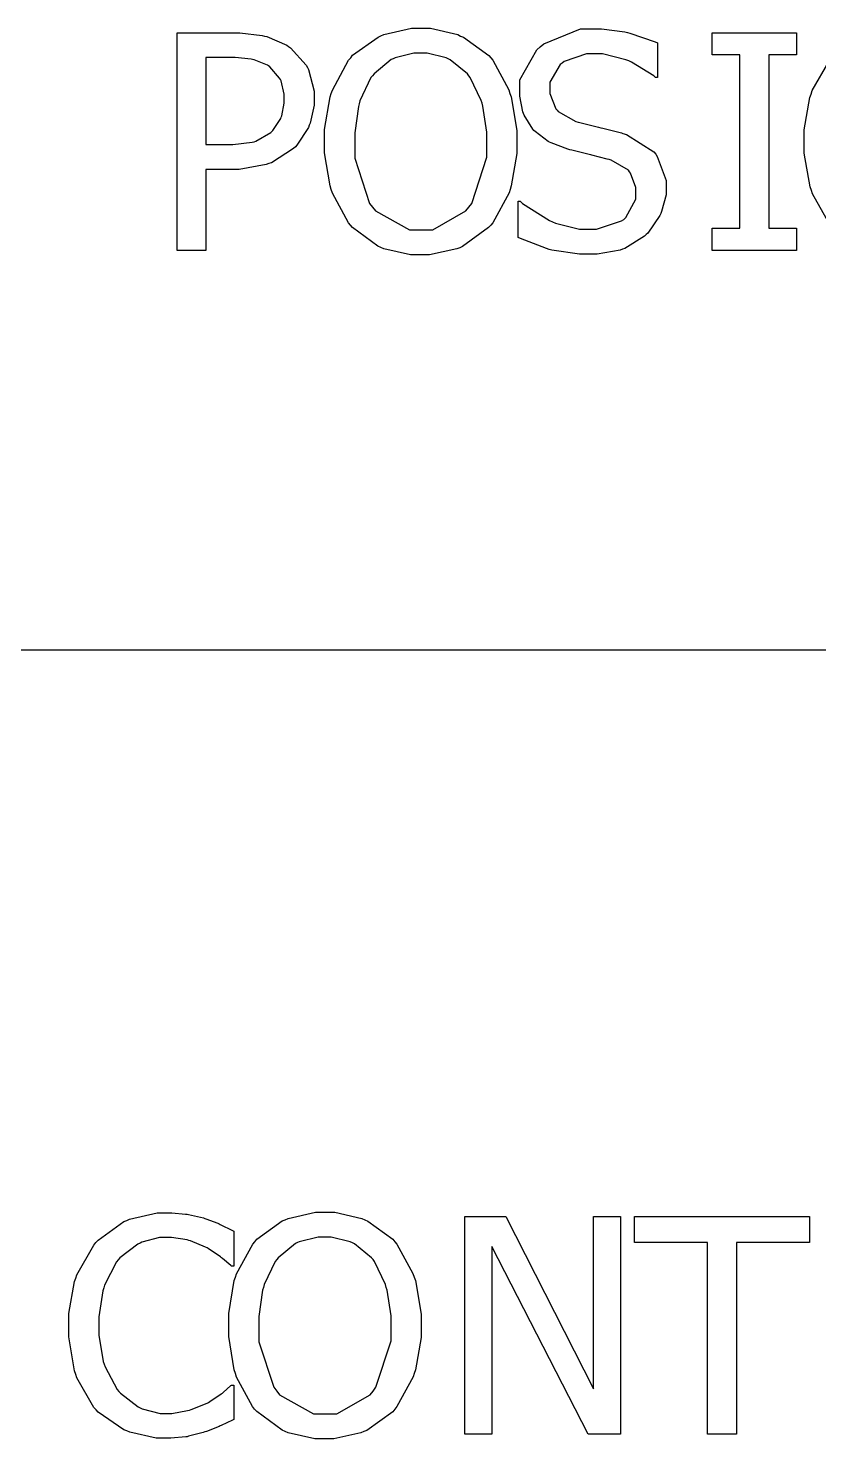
# Model space of a CAD drawing. Header units: millimetres. Extents: x 1974 to 2560, y 1429 to 1567.
# Drawn here: x 2488.165 to 2488.779, y 1518.671 to 1519.765 of the extents above; entities that cross this region are included whole.
import ezdxf

# ---------------------------------------------------------------- set-up
doc = ezdxf.new("R2010")
doc.units = ezdxf.units.MM
doc.layers.add('TEXTO', color=4, linetype='Continuous')

msp = doc.modelspace()

# ---------------------------------------------------------------- linework, layer by layer
at = {"layer": 'TEXTO', "color": 0}
for p, q in [((2488.2805, 1519.593), (2488.2805, 1519.7619)), ((2488.2805, 1519.7619), (2488.323, 1519.7619)), ((2488.323, 1519.7619), (2488.3293, 1519.7619)), ((2488.3293, 1519.7619), (2488.3467, 1519.7599)), ((2488.3467, 1519.7599), (2488.3485, 1519.7594)), ((2488.3485, 1519.7594), (2488.3502, 1519.7591)), ((2488.3502, 1519.7591), (2488.3657, 1519.7524)), ((2488.4169, 1519.7445), (2488.4366, 1519.7586)), ((2488.4366, 1519.7586), (2488.4389, 1519.7596)), ((2488.4389, 1519.7596), (2488.4411, 1519.7606)), ((2488.4411, 1519.7606), (2488.4625, 1519.7655)), ((2488.4625, 1519.7655), (2488.4696, 1519.7655)), ((2488.4696, 1519.7655), (2488.4775, 1519.7655)), ((2488.4775, 1519.7655), (2488.4985, 1519.7605)), ((2488.4985, 1519.7605), (2488.5008, 1519.7594)), ((2488.5008, 1519.7594), (2488.503, 1519.7585)), ((2488.503, 1519.7585), (2488.5226, 1519.7444)), ((2488.5653, 1519.7534), (2488.5938, 1519.765)), ((2488.5938, 1519.765), (2488.6035, 1519.765)), ((2488.6035, 1519.765), (2488.6102, 1519.765)), ((2488.6102, 1519.765), (2488.6282, 1519.7627)), ((2488.6282, 1519.7627), (2488.6303, 1519.7622)), ((2488.6303, 1519.7622), (2488.6323, 1519.7617)), ((2488.6323, 1519.7617), (2488.6518, 1519.755)), ((2488.6961, 1519.7447), (2488.6961, 1519.7619)), ((2488.6961, 1519.7619), (2488.7617, 1519.7619)), ((2488.7617, 1519.7619), (2488.7617, 1519.7447)), ((2488.3657, 1519.7524), (2488.367, 1519.7514)), ((2488.367, 1519.7514), (2488.3686, 1519.7503)), ((2488.3686, 1519.7503), (2488.3809, 1519.7367)), ((2488.4644, 1519.746), (2488.4499, 1519.7426)), ((2488.4699, 1519.746), (2488.4644, 1519.746)), ((2488.4747, 1519.746), (2488.4699, 1519.746)), ((2488.4895, 1519.7424), (2488.4747, 1519.746)), ((2488.5467, 1519.7253), (2488.5599, 1519.7488)), ((2488.5599, 1519.7488), (2488.5626, 1519.7511)), ((2488.5626, 1519.7511), (2488.5653, 1519.7534)), ((2488.5986, 1519.7455), (2488.5812, 1519.7396)), ((2488.605, 1519.7455), (2488.5986, 1519.7455)), ((2488.611, 1519.7455), (2488.605, 1519.7455)), ((2488.6292, 1519.741), (2488.611, 1519.7455)), ((2488.6518, 1519.755), (2488.6537, 1519.7541)), ((2488.6537, 1519.7541), (2488.6537, 1519.7272)), ((2488.3217, 1519.7427), (2488.303, 1519.7427)), ((2488.303, 1519.7427), (2488.303, 1519.6751)), ((2488.3257, 1519.7427), (2488.3217, 1519.7427)), ((2488.338, 1519.7415), (2488.3257, 1519.7427)), ((2488.3392, 1519.7412), (2488.338, 1519.7415)), ((2488.3404, 1519.741), (2488.3392, 1519.7412)), ((2488.3507, 1519.7367), (2488.3404, 1519.741)), ((2488.3516, 1519.7362), (2488.3507, 1519.7367)), ((2488.3526, 1519.7355), (2488.3516, 1519.7362)), ((2488.3602, 1519.7268), (2488.3526, 1519.7355)), ((2488.3809, 1519.7367), (2488.3818, 1519.735)), ((2488.3818, 1519.735), (2488.3826, 1519.7334)), ((2488.4012, 1519.7175), (2488.4137, 1519.7406)), ((2488.4137, 1519.7406), (2488.4154, 1519.7426)), ((2488.4154, 1519.7426), (2488.4169, 1519.7445)), ((2488.4469, 1519.7411), (2488.4335, 1519.7301)), ((2488.4485, 1519.7418), (2488.4469, 1519.7411)), ((2488.4499, 1519.7426), (2488.4485, 1519.7418)), ((2488.4911, 1519.7417), (2488.4895, 1519.7424)), ((2488.4927, 1519.741), (2488.4911, 1519.7417)), ((2488.506, 1519.7301), (2488.4927, 1519.741)), ((2488.5226, 1519.7444), (2488.5242, 1519.7426)), ((2488.5242, 1519.7426), (2488.5258, 1519.7407)), ((2488.5242, 1519.7426), (2488.5242, 1519.7426)), ((2488.5258, 1519.7407), (2488.5381, 1519.7177)), ((2488.5781, 1519.7372), (2488.57, 1519.7237)), ((2488.5797, 1519.7383), (2488.5781, 1519.7372)), ((2488.5812, 1519.7396), (2488.5797, 1519.7383)), ((2488.6314, 1519.7401), (2488.6292, 1519.741)), ((2488.6334, 1519.7392), (2488.6314, 1519.7401)), ((2488.6507, 1519.7285), (2488.6334, 1519.7392)), ((2488.7177, 1519.7447), (2488.6961, 1519.7447)), ((2488.7177, 1519.6102), (2488.7177, 1519.7447)), ((2488.7617, 1519.7447), (2488.7401, 1519.7447)), ((2488.7401, 1519.7447), (2488.7401, 1519.6102)), ((2488.7739, 1519.717), (2488.787, 1519.7398)), ((2488.3608, 1519.7256), (2488.3602, 1519.7268)), ((2488.3613, 1519.7245), (2488.3608, 1519.7256)), ((2488.3638, 1519.7142), (2488.3613, 1519.7245)), ((2488.3826, 1519.7334), (2488.3871, 1519.7165)), ((2488.4311, 1519.7271), (2488.4226, 1519.7091)), ((2488.4323, 1519.7286), (2488.4311, 1519.7271)), ((2488.4335, 1519.7301), (2488.4323, 1519.7286)), ((2488.5072, 1519.7286), (2488.506, 1519.7301)), ((2488.5083, 1519.7272), (2488.5072, 1519.7286)), ((2488.5168, 1519.7094), (2488.5083, 1519.7272)), ((2488.5467, 1519.7167), (2488.5467, 1519.7253)), ((2488.57, 1519.7237), (2488.57, 1519.7191)), ((2488.6521, 1519.7272), (2488.6507, 1519.7285)), ((2488.6537, 1519.7272), (2488.6521, 1519.7272)), ((2488.3638, 1519.7104), (2488.3638, 1519.7142)), ((2488.3871, 1519.7165), (2488.3871, 1519.7109)), ((2488.3951, 1519.6868), (2488.3995, 1519.7122)), ((2488.3995, 1519.7122), (2488.4003, 1519.7148)), ((2488.4003, 1519.7148), (2488.4012, 1519.7175)), ((2488.5381, 1519.7177), (2488.5391, 1519.7149)), ((2488.5391, 1519.7149), (2488.54, 1519.7122)), ((2488.54, 1519.7122), (2488.5445, 1519.6861)), ((2488.5467, 1519.7127), (2488.5467, 1519.7167)), ((2488.5491, 1519.7005), (2488.5467, 1519.7127)), ((2488.57, 1519.7191), (2488.57, 1519.7148)), ((2488.57, 1519.7148), (2488.5748, 1519.703)), ((2488.7721, 1519.7116), (2488.7731, 1519.7142)), ((2488.7731, 1519.7142), (2488.7739, 1519.717)), ((2488.3619, 1519.6975), (2488.3638, 1519.7072)), ((2488.3638, 1519.7072), (2488.3638, 1519.7104)), ((2488.3638, 1519.7104), (2488.3638, 1519.7104)), ((2488.3871, 1519.7058), (2488.3838, 1519.6918)), ((2488.3871, 1519.7109), (2488.3871, 1519.7058)), ((2488.3871, 1519.7109), (2488.3871, 1519.7109)), ((2488.4214, 1519.7047), (2488.4185, 1519.6843)), ((2488.4221, 1519.7069), (2488.4214, 1519.7047)), ((2488.4226, 1519.7091), (2488.4221, 1519.7069)), ((2488.5175, 1519.7072), (2488.5168, 1519.7094)), ((2488.5181, 1519.705), (2488.5175, 1519.7072)), ((2488.5211, 1519.6849), (2488.5181, 1519.705)), ((2488.5748, 1519.703), (2488.5757, 1519.7019)), ((2488.5757, 1519.7019), (2488.5766, 1519.7008)), ((2488.7676, 1519.6866), (2488.7721, 1519.7116)), ((2488.355, 1519.6861), (2488.3611, 1519.6954)), ((2488.3611, 1519.6954), (2488.3615, 1519.6964)), ((2488.3615, 1519.6964), (2488.3619, 1519.6975)), ((2488.3838, 1519.6918), (2488.3832, 1519.6902)), ((2488.5496, 1519.6992), (2488.5491, 1519.7005)), ((2488.55, 1519.698), (2488.5496, 1519.6992)), ((2488.5568, 1519.687), (2488.55, 1519.698)), ((2488.5766, 1519.7008), (2488.5902, 1519.6931)), ((2488.5902, 1519.6931), (2488.5921, 1519.6926)), ((2488.5921, 1519.6926), (2488.5933, 1519.6923)), ((2488.5933, 1519.6923), (2488.6078, 1519.6887)), ((2488.3416, 1519.6778), (2488.3533, 1519.6844)), ((2488.3533, 1519.6844), (2488.3542, 1519.6852)), ((2488.3542, 1519.6852), (2488.355, 1519.6861)), ((2488.3826, 1519.6885), (2488.3736, 1519.6746)), ((2488.3832, 1519.6902), (2488.3826, 1519.6885)), ((2488.3951, 1519.6773), (2488.3951, 1519.6868)), ((2488.4185, 1519.6843), (2488.4185, 1519.6773)), ((2488.5211, 1519.6773), (2488.5211, 1519.6849)), ((2488.5445, 1519.6861), (2488.5445, 1519.6773)), ((2488.5576, 1519.6861), (2488.5568, 1519.687)), ((2488.5586, 1519.6852), (2488.5576, 1519.6861)), ((2488.5687, 1519.6775), (2488.5586, 1519.6852)), ((2488.6078, 1519.6887), (2488.6096, 1519.6882)), ((2488.6096, 1519.6882), (2488.6112, 1519.6878)), ((2488.6112, 1519.6878), (2488.6256, 1519.6842)), ((2488.6256, 1519.6842), (2488.6267, 1519.6837)), ((2488.6267, 1519.6837), (2488.6297, 1519.6829)), ((2488.6297, 1519.6829), (2488.6509, 1519.6695)), ((2488.7676, 1519.6773), (2488.7676, 1519.6866)), ((2488.303, 1519.6751), (2488.3184, 1519.6751)), ((2488.3184, 1519.6751), (2488.3238, 1519.6751)), ((2488.3238, 1519.6751), (2488.3388, 1519.6771)), ((2488.3388, 1519.6771), (2488.3403, 1519.6773)), ((2488.3403, 1519.6773), (2488.3416, 1519.6778)), ((2488.3709, 1519.672), (2488.3538, 1519.6611)), ((2488.3724, 1519.6734), (2488.3709, 1519.672)), ((2488.3736, 1519.6746), (2488.3724, 1519.6734)), ((2488.3951, 1519.6688), (2488.3951, 1519.6773)), ((2488.3995, 1519.643), (2488.3951, 1519.6688)), ((2488.4185, 1519.6773), (2488.4185, 1519.6647)), ((2488.5211, 1519.6654), (2488.5211, 1519.6773)), ((2488.5211, 1519.6773), (2488.5211, 1519.6773)), ((2488.5445, 1519.6773), (2488.5445, 1519.6682)), ((2488.5699, 1519.677), (2488.5687, 1519.6775)), ((2488.5711, 1519.6764), (2488.5699, 1519.677)), ((2488.5841, 1519.6716), (2488.5711, 1519.6764)), ((2488.5856, 1519.6711), (2488.5841, 1519.6716)), ((2488.5871, 1519.6708), (2488.5856, 1519.6711)), ((2488.6007, 1519.6675), (2488.5871, 1519.6708)), ((2488.6509, 1519.6695), (2488.6523, 1519.6677)), ((2488.7676, 1519.6685), (2488.7676, 1519.6773)), ((2488.7722, 1519.6423), (2488.7676, 1519.6685)), ((2488.3498, 1519.6597), (2488.3289, 1519.6559)), ((2488.3519, 1519.6604), (2488.3498, 1519.6597)), ((2488.3538, 1519.6611), (2488.3519, 1519.6604)), ((2488.4185, 1519.6647), (2488.4301, 1519.6295)), ((2488.5094, 1519.6295), (2488.5211, 1519.6654)), ((2488.5445, 1519.6682), (2488.5401, 1519.6431)), ((2488.6018, 1519.6672), (2488.6007, 1519.6675)), ((2488.6028, 1519.667), (2488.6018, 1519.6672)), ((2488.6147, 1519.6639), (2488.6028, 1519.667)), ((2488.6161, 1519.6635), (2488.6147, 1519.6639)), ((2488.6178, 1519.663), (2488.6161, 1519.6635)), ((2488.6311, 1519.6552), (2488.6178, 1519.663)), ((2488.6523, 1519.6677), (2488.6535, 1519.6659)), ((2488.6535, 1519.6659), (2488.6603, 1519.6473)), ((2488.322, 1519.6559), (2488.303, 1519.6559)), ((2488.303, 1519.6559), (2488.303, 1519.593)), ((2488.3289, 1519.6559), (2488.322, 1519.6559)), ((2488.632, 1519.6541), (2488.6311, 1519.6552)), ((2488.6328, 1519.653), (2488.632, 1519.6541)), ((2488.6369, 1519.6418), (2488.6328, 1519.653)), ((2488.6603, 1519.6473), (2488.6603, 1519.6411)), ((2488.4003, 1519.6402), (2488.3995, 1519.643)), ((2488.4012, 1519.6375), (2488.4003, 1519.6402)), ((2488.4136, 1519.6145), (2488.4012, 1519.6375)), ((2488.5384, 1519.6376), (2488.5258, 1519.6145)), ((2488.5392, 1519.6403), (2488.5384, 1519.6376)), ((2488.5401, 1519.6431), (2488.5392, 1519.6403)), ((2488.6369, 1519.6376), (2488.6369, 1519.6418)), ((2488.6369, 1519.6328), (2488.6369, 1519.6376)), ((2488.6603, 1519.6362), (2488.6569, 1519.6233)), ((2488.6603, 1519.6411), (2488.6603, 1519.6362)), ((2488.7732, 1519.6395), (2488.7722, 1519.6423)), ((2488.7741, 1519.6368), (2488.7732, 1519.6395)), ((2488.7871, 1519.6139), (2488.7741, 1519.6368)), ((2488.4301, 1519.6295), (2488.4324, 1519.6265)), ((2488.4324, 1519.6265), (2488.4347, 1519.6236)), ((2488.5049, 1519.6236), (2488.5072, 1519.6265)), ((2488.5072, 1519.6265), (2488.5094, 1519.6295)), ((2488.5454, 1519.6031), (2488.5454, 1519.6312)), ((2488.5454, 1519.6312), (2488.547, 1519.6312)), ((2488.547, 1519.6312), (2488.5488, 1519.6295)), ((2488.5488, 1519.6295), (2488.5698, 1519.6161)), ((2488.629, 1519.6185), (2488.6369, 1519.6328)), ((2488.4152, 1519.6126), (2488.4136, 1519.6145)), ((2488.4347, 1519.6236), (2488.4611, 1519.6089)), ((2488.4792, 1519.6089), (2488.5049, 1519.6236)), ((2488.5258, 1519.6145), (2488.5242, 1519.6126)), ((2488.5698, 1519.6161), (2488.5722, 1519.6151)), ((2488.5722, 1519.6151), (2488.5745, 1519.6142)), ((2488.5745, 1519.6142), (2488.5931, 1519.6094)), ((2488.6063, 1519.6094), (2488.6258, 1519.6159)), ((2488.6258, 1519.6159), (2488.6274, 1519.6171)), ((2488.6274, 1519.6171), (2488.629, 1519.6185)), ((2488.6556, 1519.62), (2488.6461, 1519.6064)), ((2488.6563, 1519.6216), (2488.6556, 1519.62)), ((2488.6569, 1519.6233), (2488.6563, 1519.6216)), ((2488.4169, 1519.6107), (2488.4152, 1519.6126)), ((2488.4365, 1519.5963), (2488.4169, 1519.6107)), ((2488.4611, 1519.6089), (2488.4699, 1519.6089)), ((2488.4699, 1519.6089), (2488.4792, 1519.6089)), ((2488.5224, 1519.6107), (2488.5022, 1519.5961)), ((2488.5242, 1519.6126), (2488.5224, 1519.6107)), ((2488.5473, 1519.6023), (2488.5454, 1519.6031)), ((2488.5931, 1519.6094), (2488.5993, 1519.6094)), ((2488.5993, 1519.6094), (2488.6063, 1519.6094)), ((2488.6436, 1519.6041), (2488.6282, 1519.5946)), ((2488.6449, 1519.6053), (2488.6436, 1519.6041)), ((2488.6461, 1519.6064), (2488.6449, 1519.6053)), ((2488.6961, 1519.593), (2488.6961, 1519.6102)), ((2488.6961, 1519.6102), (2488.7177, 1519.6102)), ((2488.7401, 1519.6102), (2488.7617, 1519.6102)), ((2488.7617, 1519.6102), (2488.7617, 1519.593)), ((2488.7617, 1519.6102), (2488.7617, 1519.6102)), ((2488.303, 1519.593), (2488.2805, 1519.593)), ((2488.4388, 1519.5953), (2488.4365, 1519.5963)), ((2488.4411, 1519.5943), (2488.4388, 1519.5953)), ((2488.4619, 1519.5895), (2488.4411, 1519.5943)), ((2488.4977, 1519.5943), (2488.4767, 1519.5895)), ((2488.5001, 1519.5951), (2488.4977, 1519.5943)), ((2488.5022, 1519.5961), (2488.5001, 1519.5951)), ((2488.5674, 1519.5945), (2488.5473, 1519.6023)), ((2488.5696, 1519.5938), (2488.5674, 1519.5945)), ((2488.5717, 1519.5932), (2488.5696, 1519.5938)), ((2488.593, 1519.59), (2488.5717, 1519.5932)), ((2488.6248, 1519.5933), (2488.6067, 1519.59)), ((2488.6266, 1519.594), (2488.6248, 1519.5933)), ((2488.6282, 1519.5946), (2488.6266, 1519.594)), ((2488.7617, 1519.593), (2488.6961, 1519.593)), ((2488.4696, 1519.5895), (2488.4619, 1519.5895)), ((2488.4767, 1519.5895), (2488.4696, 1519.5895)), ((2488.6009, 1519.59), (2488.593, 1519.59)), ((2488.6067, 1519.59), (2488.6009, 1519.59)), ((2488.6009, 1519.59), (2488.6009, 1519.59)), ((2507.7976, 1519.2826), (2478.9131, 1519.2826)), ((2488.2192, 1518.8247), (2488.2391, 1518.8391)), ((2488.2391, 1518.8391), (2488.2414, 1518.8401)), ((2488.2414, 1518.8401), (2488.2437, 1518.8411)), ((2488.2437, 1518.8411), (2488.2651, 1518.846)), ((2488.2651, 1518.846), (2488.2725, 1518.846)), ((2488.2725, 1518.846), (2488.2764, 1518.846)), ((2488.2764, 1518.846), (2488.2871, 1518.845)), ((2488.2871, 1518.845), (2488.2884, 1518.8448)), ((2488.2884, 1518.8448), (2488.2895, 1518.8446)), ((2488.2895, 1518.8446), (2488.301, 1518.842)), ((2488.301, 1518.842), (2488.3022, 1518.8416)), ((2488.3022, 1518.8416), (2488.303, 1518.8413)), ((2488.303, 1518.8413), (2488.3123, 1518.8378)), ((2488.3123, 1518.8378), (2488.3133, 1518.8373)), ((2488.3133, 1518.8373), (2488.3141, 1518.837)), ((2488.3141, 1518.837), (2488.3236, 1518.8323)), ((2488.3425, 1518.8255), (2488.3622, 1518.8397)), ((2488.3622, 1518.8397), (2488.3645, 1518.8406)), ((2488.3645, 1518.8406), (2488.3667, 1518.8416)), ((2488.3667, 1518.8416), (2488.3881, 1518.8464)), ((2488.3881, 1518.8464), (2488.3953, 1518.8464)), ((2488.3953, 1518.8464), (2488.403, 1518.8464)), ((2488.403, 1518.8464), (2488.4241, 1518.8415)), ((2488.4241, 1518.8415), (2488.4264, 1518.8404)), ((2488.4264, 1518.8404), (2488.4286, 1518.8395)), ((2488.4286, 1518.8395), (2488.448, 1518.8254)), ((2488.5041, 1518.6741), (2488.5041, 1518.843)), ((2488.5041, 1518.843), (2488.536, 1518.843)), ((2488.536, 1518.843), (2488.604, 1518.7092)), ((2488.604, 1518.7092), (2488.604, 1518.843)), ((2488.604, 1518.843), (2488.6249, 1518.843)), ((2488.6249, 1518.843), (2488.6249, 1518.6741)), ((2488.6249, 1518.843), (2488.6249, 1518.843)), ((2488.6359, 1518.823), (2488.6359, 1518.843)), ((2488.6359, 1518.843), (2488.7718, 1518.843)), ((2488.7718, 1518.843), (2488.7718, 1518.823)), ((2488.267, 1518.8268), (2488.2533, 1518.8232)), ((2488.2722, 1518.8268), (2488.267, 1518.8268)), ((2488.2763, 1518.8268), (2488.2722, 1518.8268)), ((2488.2884, 1518.8249), (2488.2763, 1518.8268)), ((2488.3236, 1518.8323), (2488.3246, 1518.8317)), ((2488.3246, 1518.8317), (2488.3246, 1518.8046)), ((2488.341, 1518.8235), (2488.3425, 1518.8255)), ((2488.39, 1518.827), (2488.3755, 1518.8235)), ((2488.3954, 1518.827), (2488.39, 1518.827)), ((2488.4002, 1518.827), (2488.3954, 1518.827)), ((2488.415, 1518.8235), (2488.4002, 1518.827)), ((2488.448, 1518.8254), (2488.4497, 1518.8235)), ((2488.2027, 1518.7979), (2488.2158, 1518.8208)), ((2488.2158, 1518.8208), (2488.2175, 1518.8228)), ((2488.2175, 1518.8228), (2488.2192, 1518.8247)), ((2488.2501, 1518.8217), (2488.236, 1518.8109)), ((2488.2518, 1518.8224), (2488.2501, 1518.8217)), ((2488.2533, 1518.8232), (2488.2518, 1518.8224)), ((2488.2897, 1518.8245), (2488.2884, 1518.8249)), ((2488.291, 1518.8242), (2488.2897, 1518.8245)), ((2488.3027, 1518.8194), (2488.291, 1518.8242)), ((2488.3038, 1518.8188), (2488.3027, 1518.8194)), ((2488.3048, 1518.8182), (2488.3038, 1518.8188)), ((2488.3143, 1518.8118), (2488.3048, 1518.8182)), ((2488.3268, 1518.7986), (2488.3393, 1518.8216)), ((2488.3393, 1518.8216), (2488.341, 1518.8235)), ((2488.3725, 1518.8221), (2488.359, 1518.8111)), ((2488.374, 1518.8228), (2488.3725, 1518.8221)), ((2488.3755, 1518.8235), (2488.374, 1518.8228)), ((2488.4167, 1518.8227), (2488.415, 1518.8235)), ((2488.4183, 1518.822), (2488.4167, 1518.8227)), ((2488.4316, 1518.8111), (2488.4183, 1518.822)), ((2488.4497, 1518.8235), (2488.4513, 1518.8217)), ((2488.4497, 1518.8235), (2488.4497, 1518.8235)), ((2488.4513, 1518.8217), (2488.4637, 1518.7988)), ((2488.5997, 1518.6741), (2488.5251, 1518.8197)), ((2488.5251, 1518.8197), (2488.5251, 1518.6741)), ((2488.6926, 1518.823), (2488.6359, 1518.823)), ((2488.6926, 1518.6741), (2488.6926, 1518.823)), ((2488.7718, 1518.823), (2488.7151, 1518.823)), ((2488.7151, 1518.823), (2488.7151, 1518.6741)), ((2488.2335, 1518.808), (2488.2243, 1518.7899)), ((2488.2348, 1518.8094), (2488.2335, 1518.808)), ((2488.236, 1518.8109), (2488.2348, 1518.8094)), ((2488.3151, 1518.8111), (2488.3143, 1518.8118)), ((2488.3159, 1518.8106), (2488.3151, 1518.8111)), ((2488.3222, 1518.8051), (2488.3159, 1518.8106)), ((2488.3228, 1518.8046), (2488.3222, 1518.8051)), ((2488.3246, 1518.8046), (2488.3228, 1518.8046)), ((2488.3567, 1518.8082), (2488.3482, 1518.7902)), ((2488.3579, 1518.8096), (2488.3567, 1518.8082)), ((2488.359, 1518.8111), (2488.3579, 1518.8096)), ((2488.4328, 1518.8096), (2488.4316, 1518.8111)), ((2488.4339, 1518.8082), (2488.4328, 1518.8096)), ((2488.4423, 1518.7904), (2488.4339, 1518.8082)), ((2488.1964, 1518.7677), (2488.2009, 1518.7927)), ((2488.2009, 1518.7927), (2488.2018, 1518.7953)), ((2488.2018, 1518.7953), (2488.2027, 1518.7979)), ((2488.3207, 1518.7679), (2488.325, 1518.7933)), ((2488.325, 1518.7933), (2488.3259, 1518.7959)), ((2488.3259, 1518.7959), (2488.3268, 1518.7986)), ((2488.4637, 1518.7988), (2488.4647, 1518.796)), ((2488.4647, 1518.796), (2488.4656, 1518.7933)), ((2488.4656, 1518.7933), (2488.4701, 1518.7672)), ((2488.223, 1518.7855), (2488.2197, 1518.7652)), ((2488.2237, 1518.7877), (2488.223, 1518.7855)), ((2488.2243, 1518.7899), (2488.2237, 1518.7877)), ((2488.3469, 1518.7858), (2488.3441, 1518.7654)), ((2488.3476, 1518.788), (2488.3469, 1518.7858)), ((2488.3482, 1518.7902), (2488.3476, 1518.788)), ((2488.443, 1518.7881), (2488.4423, 1518.7904)), ((2488.4436, 1518.786), (2488.443, 1518.7881)), ((2488.4467, 1518.7659), (2488.4436, 1518.786)), ((2488.1964, 1518.7583), (2488.1964, 1518.7677)), ((2488.2197, 1518.7652), (2488.2197, 1518.7583)), ((2488.3207, 1518.7584), (2488.3207, 1518.7679)), ((2488.3441, 1518.7654), (2488.3441, 1518.7584)), ((2488.4467, 1518.7584), (2488.4467, 1518.7659)), ((2488.4701, 1518.7672), (2488.4701, 1518.7584)), ((2488.1964, 1518.7496), (2488.1964, 1518.7583)), ((2488.2009, 1518.7233), (2488.1964, 1518.7496)), ((2488.2197, 1518.7583), (2488.2197, 1518.7509)), ((2488.2197, 1518.7509), (2488.2232, 1518.7305)), ((2488.3207, 1518.7499), (2488.3207, 1518.7584)), ((2488.325, 1518.724), (2488.3207, 1518.7499)), ((2488.3441, 1518.7584), (2488.3441, 1518.7458)), ((2488.4467, 1518.7465), (2488.4467, 1518.7584)), ((2488.4467, 1518.7584), (2488.4467, 1518.7584)), ((2488.4701, 1518.7492), (2488.4657, 1518.7241)), ((2488.4701, 1518.7584), (2488.4701, 1518.7492)), ((2488.3441, 1518.7458), (2488.3556, 1518.7105)), ((2488.435, 1518.7105), (2488.4467, 1518.7465)), ((2488.2232, 1518.7305), (2488.224, 1518.7284)), ((2488.224, 1518.7284), (2488.2247, 1518.7263)), ((2488.2019, 1518.7205), (2488.2009, 1518.7233)), ((2488.2028, 1518.7178), (2488.2019, 1518.7205)), ((2488.2159, 1518.6949), (2488.2028, 1518.7178)), ((2488.2247, 1518.7263), (2488.2341, 1518.7087)), ((2488.3259, 1518.7212), (2488.325, 1518.724)), ((2488.3267, 1518.7185), (2488.3259, 1518.7212)), ((2488.3392, 1518.6955), (2488.3267, 1518.7185)), ((2488.4639, 1518.7186), (2488.4513, 1518.6955)), ((2488.4648, 1518.7213), (2488.4639, 1518.7186)), ((2488.4657, 1518.7241), (2488.4648, 1518.7213)), ((2488.2341, 1518.7087), (2488.2354, 1518.7072)), ((2488.2354, 1518.7072), (2488.2366, 1518.7059)), ((2488.2366, 1518.7059), (2488.2504, 1518.6954)), ((2488.3059, 1518.6994), (2488.3149, 1518.7054)), ((2488.3149, 1518.7054), (2488.3157, 1518.706)), ((2488.3157, 1518.706), (2488.3164, 1518.7066)), ((2488.3164, 1518.7066), (2488.3224, 1518.7119)), ((2488.3224, 1518.7119), (2488.3229, 1518.7123)), ((2488.3229, 1518.7123), (2488.3246, 1518.7123)), ((2488.3246, 1518.7123), (2488.3246, 1518.6855)), ((2488.3556, 1518.7105), (2488.3579, 1518.7075)), ((2488.3579, 1518.7075), (2488.3602, 1518.7046)), ((2488.4305, 1518.7046), (2488.4328, 1518.7075)), ((2488.4328, 1518.7075), (2488.435, 1518.7105)), ((2488.2176, 1518.6931), (2488.2159, 1518.6949)), ((2488.2504, 1518.6954), (2488.252, 1518.6946)), ((2488.252, 1518.6946), (2488.2535, 1518.6939)), ((2488.2535, 1518.6939), (2488.2675, 1518.6903)), ((2488.2915, 1518.6932), (2488.3039, 1518.6982)), ((2488.3039, 1518.6982), (2488.305, 1518.6988)), ((2488.305, 1518.6988), (2488.3059, 1518.6994)), ((2488.3408, 1518.6936), (2488.3392, 1518.6955)), ((2488.3602, 1518.7046), (2488.3865, 1518.69)), ((2488.4047, 1518.69), (2488.4305, 1518.7046)), ((2488.4513, 1518.6955), (2488.4497, 1518.6936)), ((2488.2193, 1518.6913), (2488.2176, 1518.6931)), ((2488.2392, 1518.6776), (2488.2193, 1518.6913)), ((2488.2675, 1518.6903), (2488.2722, 1518.6903)), ((2488.2722, 1518.6903), (2488.2766, 1518.6903)), ((2488.2766, 1518.6903), (2488.2887, 1518.6924)), ((2488.2887, 1518.6924), (2488.2902, 1518.6928)), ((2488.2902, 1518.6928), (2488.2915, 1518.6932)), ((2488.3236, 1518.6851), (2488.3148, 1518.6809)), ((2488.3246, 1518.6855), (2488.3236, 1518.6851)), ((2488.3425, 1518.6917), (2488.3408, 1518.6936)), ((2488.3621, 1518.6773), (2488.3425, 1518.6917)), ((2488.3865, 1518.69), (2488.3954, 1518.69)), ((2488.3954, 1518.69), (2488.4047, 1518.69)), ((2488.448, 1518.6916), (2488.4278, 1518.6771)), ((2488.4497, 1518.6936), (2488.448, 1518.6916)), ((2488.2416, 1518.6766), (2488.2392, 1518.6776)), ((2488.2439, 1518.6757), (2488.2416, 1518.6766)), ((2488.2644, 1518.671), (2488.2439, 1518.6757)), ((2488.2874, 1518.672), (2488.2758, 1518.671)), ((2488.2884, 1518.6722), (2488.2874, 1518.672)), ((2488.2894, 1518.6725), (2488.2884, 1518.6722)), ((2488.3009, 1518.6755), (2488.2894, 1518.6725)), ((2488.3022, 1518.6759), (2488.3009, 1518.6755)), ((2488.3033, 1518.6763), (2488.3022, 1518.6759)), ((2488.3132, 1518.6801), (2488.3033, 1518.6763)), ((2488.3141, 1518.6805), (2488.3132, 1518.6801)), ((2488.3148, 1518.6809), (2488.3141, 1518.6805)), ((2488.3644, 1518.6763), (2488.3621, 1518.6773)), ((2488.3667, 1518.6753), (2488.3644, 1518.6763)), ((2488.3875, 1518.6706), (2488.3667, 1518.6753)), ((2488.4233, 1518.6752), (2488.4023, 1518.6706)), ((2488.4256, 1518.6761), (2488.4233, 1518.6752)), ((2488.4278, 1518.6771), (2488.4256, 1518.6761)), ((2488.5251, 1518.6741), (2488.5041, 1518.6741)), ((2488.6249, 1518.6741), (2488.5997, 1518.6741)), ((2488.7151, 1518.6741), (2488.6926, 1518.6741)), ((2488.7151, 1518.6741), (2488.7151, 1518.6741)), ((2488.272, 1518.671), (2488.2644, 1518.671)), ((2488.2758, 1518.671), (2488.272, 1518.671)), ((2488.272, 1518.671), (2488.272, 1518.671)), ((2488.3953, 1518.6706), (2488.3875, 1518.6706)), ((2488.4023, 1518.6706), (2488.3953, 1518.6706))]:
    msp.add_line(p, q, dxfattribs=at)

doc.saveas('drawing.dxf')
